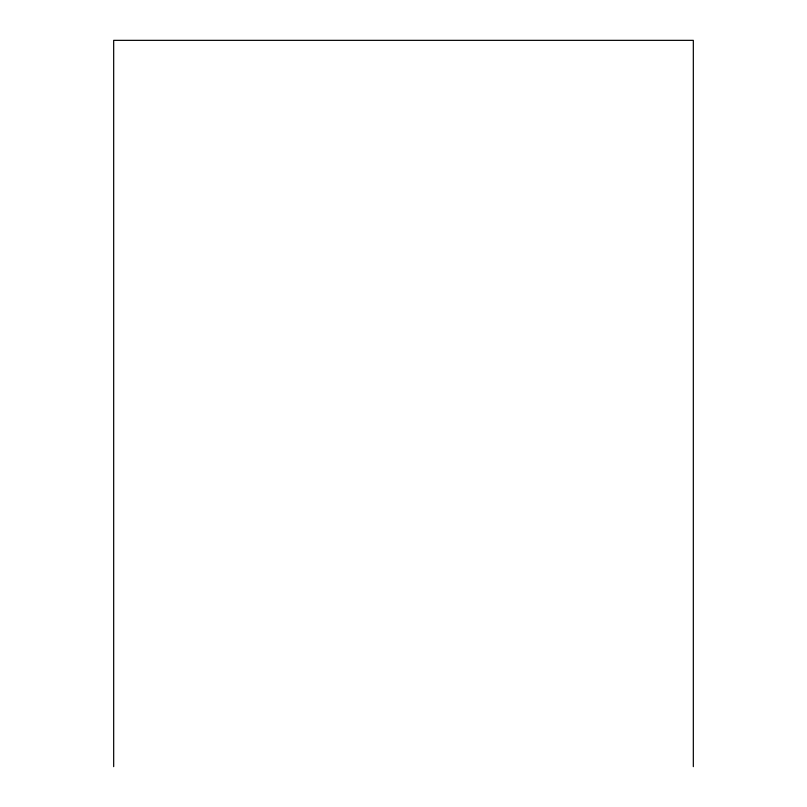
<?xml version="1.0" encoding="UTF-8"?>
<svg xmlns="http://www.w3.org/2000/svg" width="807" height="807" viewBox="0 0 807 807"><rect width="100%" height="100%" fill="white"/><g stroke="black" fill="none" stroke-linecap="round" stroke-linejoin="round"><path stroke-width="1.21" d="M693.324 766.65L693.324 40.35L113.676 40.35L113.676 766.65"/></g></svg>
